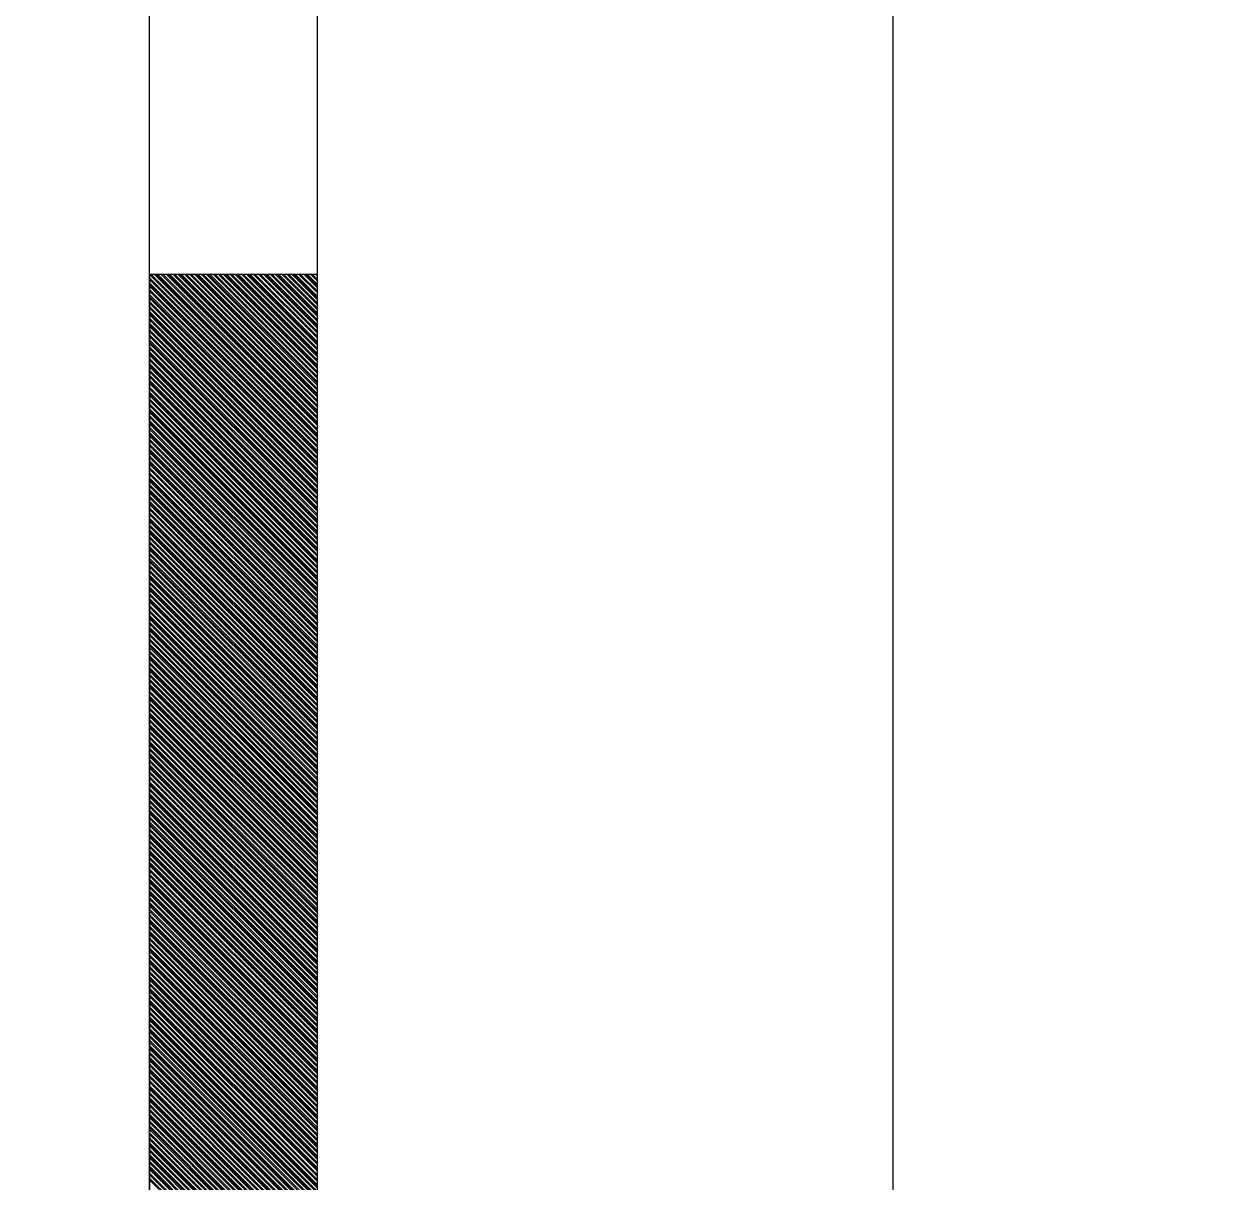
# Model space of a CAD drawing. Extents: x 731854 to 732444, y 4380981 to 4382008.
# Drawn here: x 732092.92 to 732099.99, y 4381895.61 to 4381902.5 of the extents above; entities that cross this region are included whole.
import ezdxf

# ---------------------------------------------------------------- set-up
doc = ezdxf.new("R2010")
doc.units = 0
doc.layers.get('0').update_dxf_attribs({"linetype": 'CONTINUOUS'})

msp = doc.modelspace()

# ---------------------------------------------------------------- linework, layer by layer
at = {"color": 0, "linetype": 'CONTINUOUS'}
for p, q in [((732093.67, 4381881.01), (732093.67, 4381981.01)), ((732093.67, 4381881.01), (732093.67, 4381981.01)), ((732094.67, 4381881.01), (732094.67, 4381981.01)), ((732094.67, 4381881.01), (732094.67, 4381981.01)), ((732094.67, 4381900.01), (732093.67, 4381901.01)), ((732094.67, 4381900.01), (732093.67, 4381901.01)), ((732094.67, 4381899.99), (732093.67, 4381900.99)), ((732094.67, 4381899.99), (732093.67, 4381900.99)), ((732094.67, 4381899.98), (732093.67, 4381900.98)), ((732094.67, 4381899.98), (732093.67, 4381900.98)), ((732094.67, 4381900.02), (732093.68, 4381901.01)), ((732094.67, 4381900.02), (732093.68, 4381901.01)), ((732094.67, 4381900.04), (732093.7, 4381901.01)), ((732094.67, 4381900.04), (732093.7, 4381901.01)), ((732094.67, 4381900.05), (732093.71, 4381901.01)), ((732094.67, 4381900.05), (732093.71, 4381901.01)), ((732094.67, 4381900.06), (732093.72, 4381901.01)), ((732094.67, 4381900.06), (732093.72, 4381901.01)), ((732094.67, 4381900.08), (732093.74, 4381901.01)), ((732094.67, 4381900.08), (732093.74, 4381901.01)), ((732094.67, 4381900.09), (732093.75, 4381901.01)), ((732094.67, 4381900.09), (732093.75, 4381901.01)), ((732094.67, 4381900.11), (732093.77, 4381901.01)), ((732094.67, 4381900.11), (732093.77, 4381901.01)), ((732094.67, 4381900.12), (732093.78, 4381901.01)), ((732094.67, 4381900.12), (732093.78, 4381901.01)), ((732094.67, 4381900.13), (732093.79, 4381901.01)), ((732094.67, 4381900.13), (732093.79, 4381901.01)), ((732094.67, 4381900.15), (732093.81, 4381901.01)), ((732094.67, 4381900.15), (732093.81, 4381901.01)), ((732094.67, 4381900.16), (732093.82, 4381901.01)), ((732094.67, 4381900.16), (732093.82, 4381901.01)), ((732094.67, 4381900.18), (732093.84, 4381901.01)), ((732094.67, 4381900.18), (732093.84, 4381901.01)), ((732094.67, 4381900.19), (732093.85, 4381901.01)), ((732094.67, 4381900.19), (732093.85, 4381901.01)), ((732094.67, 4381900.2), (732093.86, 4381901.01)), ((732094.67, 4381900.2), (732093.86, 4381901.01)), ((732094.67, 4381900.22), (732093.88, 4381901.01)), ((732094.67, 4381900.22), (732093.88, 4381901.01)), ((732094.67, 4381900.23), (732093.89, 4381901.01)), ((732094.67, 4381900.23), (732093.89, 4381901.01)), ((732094.67, 4381900.25), (732093.91, 4381901.01)), ((732094.67, 4381900.25), (732093.91, 4381901.01)), ((732094.67, 4381900.26), (732093.92, 4381901.01)), ((732094.67, 4381900.26), (732093.92, 4381901.01)), ((732094.67, 4381900.28), (732093.94, 4381901.01)), ((732094.67, 4381900.28), (732093.94, 4381901.01)), ((732094.67, 4381900.29), (732093.95, 4381901.01)), ((732094.67, 4381900.29), (732093.95, 4381901.01)), ((732094.67, 4381900.3), (732093.96, 4381901.01)), ((732094.67, 4381900.3), (732093.96, 4381901.01)), ((732094.67, 4381900.32), (732093.98, 4381901.01)), ((732094.67, 4381900.32), (732093.98, 4381901.01)), ((732094.67, 4381900.33), (732093.99, 4381901.01)), ((732094.67, 4381900.33), (732093.99, 4381901.01)), ((732094.67, 4381900.35), (732094.01, 4381901.01)), ((732094.67, 4381900.35), (732094.01, 4381901.01)), ((732094.67, 4381900.36), (732094.02, 4381901.01)), ((732094.67, 4381900.36), (732094.02, 4381901.01)), ((732094.67, 4381900.37), (732094.03, 4381901.01)), ((732094.67, 4381900.37), (732094.03, 4381901.01)), ((732094.67, 4381900.39), (732094.05, 4381901.01)), ((732094.67, 4381900.39), (732094.05, 4381901.01)), ((732094.67, 4381900.4), (732094.06, 4381901.01)), ((732094.67, 4381900.4), (732094.06, 4381901.01)), ((732094.67, 4381900.42), (732094.08, 4381901.01)), ((732094.67, 4381900.42), (732094.08, 4381901.01)), ((732094.67, 4381900.43), (732094.09, 4381901.01)), ((732094.67, 4381900.43), (732094.09, 4381901.01)), ((732094.67, 4381900.45), (732094.11, 4381901.01)), ((732094.67, 4381900.45), (732094.11, 4381901.01)), ((732094.67, 4381900.46), (732094.12, 4381901.01)), ((732094.67, 4381900.46), (732094.12, 4381901.01)), ((732094.67, 4381900.47), (732094.13, 4381901.01)), ((732094.67, 4381900.47), (732094.13, 4381901.01)), ((732094.67, 4381900.49), (732094.15, 4381901.01)), ((732094.67, 4381900.49), (732094.15, 4381901.01)), ((732094.67, 4381900.5), (732094.16, 4381901.01)), ((732094.67, 4381900.5), (732094.16, 4381901.01)), ((732094.67, 4381900.52), (732094.18, 4381901.01)), ((732094.67, 4381900.52), (732094.18, 4381901.01)), ((732094.67, 4381900.53), (732094.19, 4381901.01)), ((732094.67, 4381900.53), (732094.19, 4381901.01)), ((732094.67, 4381900.54), (732094.2, 4381901.01)), ((732094.67, 4381900.54), (732094.2, 4381901.01)), ((732094.67, 4381900.56), (732094.22, 4381901.01)), ((732094.67, 4381900.56), (732094.22, 4381901.01)), ((732094.67, 4381900.57), (732094.23, 4381901.01)), ((732094.67, 4381900.57), (732094.23, 4381901.01)), ((732094.67, 4381900.59), (732094.25, 4381901.01)), ((732094.67, 4381900.59), (732094.25, 4381901.01)), ((732094.67, 4381900.6), (732094.26, 4381901.01)), ((732094.67, 4381900.6), (732094.26, 4381901.01)), ((732094.67, 4381900.61), (732094.27, 4381901.01)), ((732094.67, 4381900.61), (732094.27, 4381901.01)), ((732094.67, 4381900.63), (732094.29, 4381901.01)), ((732094.67, 4381900.63), (732094.29, 4381901.01)), ((732094.67, 4381900.64), (732094.3, 4381901.01)), ((732094.67, 4381900.64), (732094.3, 4381901.01)), ((732094.67, 4381900.66), (732094.32, 4381901.01)), ((732094.67, 4381900.66), (732094.32, 4381901.01)), ((732094.67, 4381900.67), (732094.33, 4381901.01)), ((732094.67, 4381900.67), (732094.33, 4381901.01)), ((732094.67, 4381900.69), (732094.35, 4381901.01)), ((732094.67, 4381900.69), (732094.35, 4381901.01)), ((732094.67, 4381900.7), (732094.36, 4381901.01)), ((732094.67, 4381900.7), (732094.36, 4381901.01)), ((732094.67, 4381900.71), (732094.37, 4381901.01)), ((732094.67, 4381900.71), (732094.37, 4381901.01)), ((732094.67, 4381900.73), (732094.39, 4381901.01)), ((732094.67, 4381900.73), (732094.39, 4381901.01)), ((732094.67, 4381900.74), (732094.4, 4381901.01)), ((732094.67, 4381900.74), (732094.4, 4381901.01)), ((732094.67, 4381900.76), (732094.42, 4381901.01)), ((732094.67, 4381900.76), (732094.42, 4381901.01)), ((732094.67, 4381900.77), (732094.43, 4381901.01)), ((732094.67, 4381900.77), (732094.43, 4381901.01)), ((732094.67, 4381900.78), (732094.44, 4381901.01)), ((732094.67, 4381900.78), (732094.44, 4381901.01)), ((732094.67, 4381900.8), (732094.46, 4381901.01)), ((732094.67, 4381900.8), (732094.46, 4381901.01)), ((732094.67, 4381900.81), (732094.47, 4381901.01)), ((732094.67, 4381900.81), (732094.47, 4381901.01)), ((732094.67, 4381900.83), (732094.49, 4381901.01)), ((732094.67, 4381900.83), (732094.49, 4381901.01)), ((732094.67, 4381900.84), (732094.5, 4381901.01)), ((732094.67, 4381900.84), (732094.5, 4381901.01)), ((732094.67, 4381900.86), (732094.52, 4381901.01)), ((732094.67, 4381900.86), (732094.52, 4381901.01)), ((732094.67, 4381900.87), (732094.53, 4381901.01)), ((732094.67, 4381900.87), (732094.53, 4381901.01)), ((732094.67, 4381900.88), (732094.54, 4381901.01)), ((732094.67, 4381900.88), (732094.54, 4381901.01)), ((732094.67, 4381900.9), (732094.56, 4381901.01)), ((732094.67, 4381900.9), (732094.56, 4381901.01)), ((732094.67, 4381900.91), (732094.57, 4381901.01)), ((732094.67, 4381900.91), (732094.57, 4381901.01)), ((732094.67, 4381900.93), (732094.59, 4381901.01)), ((732094.67, 4381900.93), (732094.59, 4381901.01)), ((732094.67, 4381900.94), (732094.6, 4381901.01)), ((732094.67, 4381900.94), (732094.6, 4381901.01)), ((732094.67, 4381900.95), (732094.61, 4381901.01)), ((732094.67, 4381900.95), (732094.61, 4381901.01)), ((732094.67, 4381900.97), (732094.63, 4381901.01)), ((732094.67, 4381900.97), (732094.63, 4381901.01)), ((732094.67, 4381900.98), (732094.64, 4381901.01)), ((732094.67, 4381900.98), (732094.64, 4381901.01)), ((732094.67, 4381901), (732094.66, 4381901.01)), ((732094.67, 4381901), (732094.66, 4381901.01)), ((732094.67, 4381899.96), (732093.67, 4381900.96)), ((732094.67, 4381899.96), (732093.67, 4381900.96)), ((732094.67, 4381899.95), (732093.67, 4381900.95)), ((732094.67, 4381899.95), (732093.67, 4381900.95)), ((732094.67, 4381899.94), (732093.67, 4381900.94)), ((732094.67, 4381899.94), (732093.67, 4381900.94)), ((732094.67, 4381899.92), (732093.67, 4381900.92)), ((732094.67, 4381899.92), (732093.67, 4381900.92)), ((732094.67, 4381899.91), (732093.67, 4381900.91)), ((732094.67, 4381899.91), (732093.67, 4381900.91)), ((732094.67, 4381899.89), (732093.67, 4381900.89)), ((732094.67, 4381899.89), (732093.67, 4381900.89)), ((732094.67, 4381899.88), (732093.67, 4381900.88)), ((732094.67, 4381899.88), (732093.67, 4381900.88)), ((732094.67, 4381899.87), (732093.67, 4381900.87)), ((732094.67, 4381899.87), (732093.67, 4381900.87)), ((732094.67, 4381899.85), (732093.67, 4381900.85)), ((732094.67, 4381899.85), (732093.67, 4381900.85)), ((732094.67, 4381899.84), (732093.67, 4381900.84)), ((732094.67, 4381899.84), (732093.67, 4381900.84)), ((732094.67, 4381899.82), (732093.67, 4381900.82)), ((732094.67, 4381899.82), (732093.67, 4381900.82)), ((732094.67, 4381899.81), (732093.67, 4381900.81)), ((732094.67, 4381899.81), (732093.67, 4381900.81)), ((732094.67, 4381899.79), (732093.67, 4381900.79)), ((732094.67, 4381899.79), (732093.67, 4381900.79)), ((732094.67, 4381899.78), (732093.67, 4381900.78)), ((732094.67, 4381899.78), (732093.67, 4381900.78)), ((732094.67, 4381899.77), (732093.67, 4381900.77)), ((732094.67, 4381899.77), (732093.67, 4381900.77)), ((732094.67, 4381899.75), (732093.67, 4381900.75)), ((732094.67, 4381899.75), (732093.67, 4381900.75)), ((732094.67, 4381899.74), (732093.67, 4381900.74)), ((732094.67, 4381899.74), (732093.67, 4381900.74)), ((732094.67, 4381899.72), (732093.67, 4381900.72)), ((732094.67, 4381899.72), (732093.67, 4381900.72)), ((732094.67, 4381899.71), (732093.67, 4381900.71)), ((732094.67, 4381899.71), (732093.67, 4381900.71)), ((732094.67, 4381899.7), (732093.67, 4381900.7)), ((732094.67, 4381899.7), (732093.67, 4381900.7)), ((732094.67, 4381899.68), (732093.67, 4381900.68)), ((732094.67, 4381899.68), (732093.67, 4381900.68)), ((732094.67, 4381899.67), (732093.67, 4381900.67)), ((732094.67, 4381899.67), (732093.67, 4381900.67)), ((732094.67, 4381899.65), (732093.67, 4381900.65)), ((732094.67, 4381899.65), (732093.67, 4381900.65)), ((732094.67, 4381899.64), (732093.67, 4381900.64)), ((732094.67, 4381899.64), (732093.67, 4381900.64)), ((732094.67, 4381899.62), (732093.67, 4381900.62)), ((732094.67, 4381899.62), (732093.67, 4381900.62)), ((732094.67, 4381899.61), (732093.67, 4381900.61)), ((732094.67, 4381899.61), (732093.67, 4381900.61)), ((732094.67, 4381899.6), (732093.67, 4381900.6)), ((732094.67, 4381899.6), (732093.67, 4381900.6)), ((732094.67, 4381899.58), (732093.67, 4381900.58)), ((732094.67, 4381899.58), (732093.67, 4381900.58)), ((732094.67, 4381899.57), (732093.67, 4381900.57)), ((732094.67, 4381899.57), (732093.67, 4381900.57)), ((732094.67, 4381899.55), (732093.67, 4381900.55)), ((732094.67, 4381899.55), (732093.67, 4381900.55)), ((732094.67, 4381899.54), (732093.67, 4381900.54)), ((732094.67, 4381899.54), (732093.67, 4381900.54)), ((732094.67, 4381899.53), (732093.67, 4381900.53)), ((732094.67, 4381899.53), (732093.67, 4381900.53)), ((732094.67, 4381899.51), (732093.67, 4381900.51)), ((732094.67, 4381899.51), (732093.67, 4381900.51)), ((732094.67, 4381899.5), (732093.67, 4381900.5)), ((732094.67, 4381899.5), (732093.67, 4381900.5)), ((732094.67, 4381899.48), (732093.67, 4381900.48)), ((732094.67, 4381899.48), (732093.67, 4381900.48)), ((732094.67, 4381899.47), (732093.67, 4381900.47)), ((732094.67, 4381899.47), (732093.67, 4381900.47)), ((732094.67, 4381899.46), (732093.67, 4381900.46)), ((732094.67, 4381899.46), (732093.67, 4381900.46)), ((732094.67, 4381899.44), (732093.67, 4381900.44)), ((732094.67, 4381899.44), (732093.67, 4381900.44)), ((732094.67, 4381899.43), (732093.67, 4381900.43)), ((732094.67, 4381899.43), (732093.67, 4381900.43)), ((732094.67, 4381899.41), (732093.67, 4381900.41)), ((732094.67, 4381899.41), (732093.67, 4381900.41)), ((732094.67, 4381899.4), (732093.67, 4381900.4)), ((732094.67, 4381899.4), (732093.67, 4381900.4)), ((732094.67, 4381899.38), (732093.67, 4381900.38)), ((732094.67, 4381899.38), (732093.67, 4381900.38)), ((732094.67, 4381899.37), (732093.67, 4381900.37)), ((732094.67, 4381899.37), (732093.67, 4381900.37)), ((732094.67, 4381899.36), (732093.67, 4381900.36)), ((732094.67, 4381899.36), (732093.67, 4381900.36)), ((732094.67, 4381899.34), (732093.67, 4381900.34)), ((732094.67, 4381899.34), (732093.67, 4381900.34)), ((732094.67, 4381899.33), (732093.67, 4381900.33)), ((732094.67, 4381899.33), (732093.67, 4381900.33)), ((732094.67, 4381899.31), (732093.67, 4381900.31)), ((732094.67, 4381899.31), (732093.67, 4381900.31)), ((732094.67, 4381899.3), (732093.67, 4381900.3)), ((732094.67, 4381899.3), (732093.67, 4381900.3)), ((732094.67, 4381899.29), (732093.67, 4381900.29)), ((732094.67, 4381899.29), (732093.67, 4381900.29)), ((732094.67, 4381899.27), (732093.67, 4381900.27)), ((732094.67, 4381899.27), (732093.67, 4381900.27)), ((732094.67, 4381899.26), (732093.67, 4381900.26)), ((732094.67, 4381899.26), (732093.67, 4381900.26)), ((732094.67, 4381899.24), (732093.67, 4381900.24)), ((732094.67, 4381899.24), (732093.67, 4381900.24)), ((732094.67, 4381899.23), (732093.67, 4381900.23)), ((732094.67, 4381899.23), (732093.67, 4381900.23)), ((732094.67, 4381899.21), (732093.67, 4381900.21)), ((732094.67, 4381899.21), (732093.67, 4381900.21)), ((732094.67, 4381899.2), (732093.67, 4381900.2)), ((732094.67, 4381899.2), (732093.67, 4381900.2)), ((732094.67, 4381899.19), (732093.67, 4381900.19)), ((732094.67, 4381899.19), (732093.67, 4381900.19)), ((732094.67, 4381899.17), (732093.67, 4381900.17)), ((732094.67, 4381899.17), (732093.67, 4381900.17)), ((732094.67, 4381899.16), (732093.67, 4381900.16)), ((732094.67, 4381899.16), (732093.67, 4381900.16)), ((732094.67, 4381899.14), (732093.67, 4381900.14)), ((732094.67, 4381899.14), (732093.67, 4381900.14)), ((732094.67, 4381899.13), (732093.67, 4381900.13)), ((732094.67, 4381899.13), (732093.67, 4381900.13)), ((732094.67, 4381899.12), (732093.67, 4381900.12)), ((732094.67, 4381899.12), (732093.67, 4381900.12)), ((732094.67, 4381899.1), (732093.67, 4381900.1)), ((732094.67, 4381899.1), (732093.67, 4381900.1)), ((732094.67, 4381899.09), (732093.67, 4381900.09)), ((732094.67, 4381899.09), (732093.67, 4381900.09)), ((732094.67, 4381899.07), (732093.67, 4381900.07)), ((732094.67, 4381899.07), (732093.67, 4381900.07)), ((732094.67, 4381899.06), (732093.67, 4381900.06)), ((732094.67, 4381899.06), (732093.67, 4381900.06)), ((732094.67, 4381899.05), (732093.67, 4381900.05)), ((732094.67, 4381899.05), (732093.67, 4381900.05)), ((732094.67, 4381899.03), (732093.67, 4381900.03)), ((732094.67, 4381899.03), (732093.67, 4381900.03)), ((732094.67, 4381899.02), (732093.67, 4381900.02)), ((732094.67, 4381899.02), (732093.67, 4381900.02)), ((732094.67, 4381899), (732093.67, 4381900)), ((732094.67, 4381899), (732093.67, 4381900)), ((732094.67, 4381898.99), (732093.67, 4381899.99)), ((732094.67, 4381898.99), (732093.67, 4381899.99)), ((732094.67, 4381898.97), (732093.67, 4381899.97)), ((732094.67, 4381898.97), (732093.67, 4381899.97)), ((732094.67, 4381898.96), (732093.67, 4381899.96)), ((732094.67, 4381898.96), (732093.67, 4381899.96)), ((732094.67, 4381898.95), (732093.67, 4381899.95)), ((732094.67, 4381898.95), (732093.67, 4381899.95)), ((732094.67, 4381898.93), (732093.67, 4381899.93)), ((732094.67, 4381898.93), (732093.67, 4381899.93)), ((732094.67, 4381898.92), (732093.67, 4381899.92)), ((732094.67, 4381898.92), (732093.67, 4381899.92)), ((732094.67, 4381898.9), (732093.67, 4381899.9)), ((732094.67, 4381898.9), (732093.67, 4381899.9)), ((732094.67, 4381898.89), (732093.67, 4381899.89)), ((732094.67, 4381898.89), (732093.67, 4381899.89)), ((732094.67, 4381898.88), (732093.67, 4381899.88)), ((732094.67, 4381898.88), (732093.67, 4381899.88)), ((732094.67, 4381898.86), (732093.67, 4381899.86)), ((732094.67, 4381898.86), (732093.67, 4381899.86)), ((732094.67, 4381898.85), (732093.67, 4381899.85)), ((732094.67, 4381898.85), (732093.67, 4381899.85)), ((732094.67, 4381898.83), (732093.67, 4381899.83)), ((732094.67, 4381898.83), (732093.67, 4381899.83)), ((732094.67, 4381898.82), (732093.67, 4381899.82)), ((732094.67, 4381898.82), (732093.67, 4381899.82)), ((732094.67, 4381898.8), (732093.67, 4381899.8)), ((732094.67, 4381898.8), (732093.67, 4381899.8)), ((732094.67, 4381898.79), (732093.67, 4381899.79)), ((732094.67, 4381898.79), (732093.67, 4381899.79)), ((732094.67, 4381898.78), (732093.67, 4381899.78)), ((732094.67, 4381898.78), (732093.67, 4381899.78)), ((732094.67, 4381898.76), (732093.67, 4381899.76)), ((732094.67, 4381898.76), (732093.67, 4381899.76)), ((732094.67, 4381898.75), (732093.67, 4381899.75)), ((732094.67, 4381898.75), (732093.67, 4381899.75)), ((732094.67, 4381898.73), (732093.67, 4381899.73)), ((732094.67, 4381898.73), (732093.67, 4381899.73)), ((732094.67, 4381898.72), (732093.67, 4381899.72)), ((732094.67, 4381898.72), (732093.67, 4381899.72)), ((732094.67, 4381898.71), (732093.67, 4381899.71)), ((732094.67, 4381898.71), (732093.67, 4381899.71)), ((732094.67, 4381898.69), (732093.67, 4381899.69)), ((732094.67, 4381898.69), (732093.67, 4381899.69)), ((732094.67, 4381898.68), (732093.67, 4381899.68)), ((732094.67, 4381898.68), (732093.67, 4381899.68)), ((732094.67, 4381898.66), (732093.67, 4381899.66)), ((732094.67, 4381898.66), (732093.67, 4381899.66)), ((732094.67, 4381898.65), (732093.67, 4381899.65)), ((732094.67, 4381898.65), (732093.67, 4381899.65)), ((732094.67, 4381898.64), (732093.67, 4381899.64)), ((732094.67, 4381898.64), (732093.67, 4381899.64)), ((732094.67, 4381898.62), (732093.67, 4381899.62)), ((732094.67, 4381898.62), (732093.67, 4381899.62)), ((732094.67, 4381898.61), (732093.67, 4381899.61)), ((732094.67, 4381898.61), (732093.67, 4381899.61)), ((732094.67, 4381898.59), (732093.67, 4381899.59)), ((732094.67, 4381898.59), (732093.67, 4381899.59)), ((732094.67, 4381898.58), (732093.67, 4381899.58)), ((732094.67, 4381898.58), (732093.67, 4381899.58)), ((732094.67, 4381898.56), (732093.67, 4381899.56)), ((732094.67, 4381898.56), (732093.67, 4381899.56)), ((732094.67, 4381898.55), (732093.67, 4381899.55)), ((732094.67, 4381898.55), (732093.67, 4381899.55)), ((732094.67, 4381898.54), (732093.67, 4381899.54)), ((732094.67, 4381898.54), (732093.67, 4381899.54)), ((732094.67, 4381898.52), (732093.67, 4381899.52)), ((732094.67, 4381898.52), (732093.67, 4381899.52)), ((732094.67, 4381898.51), (732093.67, 4381899.51)), ((732094.67, 4381898.51), (732093.67, 4381899.51)), ((732094.67, 4381898.49), (732093.67, 4381899.49)), ((732094.67, 4381898.49), (732093.67, 4381899.49)), ((732094.67, 4381898.48), (732093.67, 4381899.48)), ((732094.67, 4381898.48), (732093.67, 4381899.48)), ((732094.67, 4381898.47), (732093.67, 4381899.47)), ((732094.67, 4381898.47), (732093.67, 4381899.47)), ((732094.67, 4381898.45), (732093.67, 4381899.45)), ((732094.67, 4381898.45), (732093.67, 4381899.45)), ((732094.67, 4381898.44), (732093.67, 4381899.44)), ((732094.67, 4381898.44), (732093.67, 4381899.44)), ((732094.67, 4381898.42), (732093.67, 4381899.42)), ((732094.67, 4381898.42), (732093.67, 4381899.42)), ((732094.67, 4381898.41), (732093.67, 4381899.41)), ((732094.67, 4381898.41), (732093.67, 4381899.41)), ((732094.67, 4381898.39), (732093.67, 4381899.39)), ((732094.67, 4381898.39), (732093.67, 4381899.39)), ((732094.67, 4381898.38), (732093.67, 4381899.38)), ((732094.67, 4381898.38), (732093.67, 4381899.38)), ((732094.67, 4381898.37), (732093.67, 4381899.37)), ((732094.67, 4381898.37), (732093.67, 4381899.37)), ((732094.67, 4381898.35), (732093.67, 4381899.35)), ((732094.67, 4381898.35), (732093.67, 4381899.35)), ((732094.67, 4381898.34), (732093.67, 4381899.34)), ((732094.67, 4381898.34), (732093.67, 4381899.34)), ((732094.67, 4381898.32), (732093.67, 4381899.32)), ((732094.67, 4381898.32), (732093.67, 4381899.32)), ((732094.67, 4381898.31), (732093.67, 4381899.31)), ((732094.67, 4381898.31), (732093.67, 4381899.31)), ((732094.67, 4381898.3), (732093.67, 4381899.3)), ((732094.67, 4381898.3), (732093.67, 4381899.3)), ((732094.67, 4381898.28), (732093.67, 4381899.28)), ((732094.67, 4381898.28), (732093.67, 4381899.28)), ((732094.67, 4381898.27), (732093.67, 4381899.27)), ((732094.67, 4381898.27), (732093.67, 4381899.27)), ((732094.67, 4381898.25), (732093.67, 4381899.25)), ((732094.67, 4381898.25), (732093.67, 4381899.25)), ((732094.67, 4381898.24), (732093.67, 4381899.24)), ((732094.67, 4381898.24), (732093.67, 4381899.24)), ((732094.67, 4381898.22), (732093.67, 4381899.22)), ((732094.67, 4381898.22), (732093.67, 4381899.22)), ((732094.67, 4381898.21), (732093.67, 4381899.21)), ((732094.67, 4381898.21), (732093.67, 4381899.21)), ((732094.67, 4381898.2), (732093.67, 4381899.2)), ((732094.67, 4381898.2), (732093.67, 4381899.2)), ((732094.67, 4381898.18), (732093.67, 4381899.18)), ((732094.67, 4381898.18), (732093.67, 4381899.18)), ((732094.67, 4381898.17), (732093.67, 4381899.17)), ((732094.67, 4381898.17), (732093.67, 4381899.17)), ((732094.67, 4381898.15), (732093.67, 4381899.15)), ((732094.67, 4381898.15), (732093.67, 4381899.15)), ((732094.67, 4381898.14), (732093.67, 4381899.14)), ((732094.67, 4381898.14), (732093.67, 4381899.14)), ((732094.67, 4381898.13), (732093.67, 4381899.13)), ((732094.67, 4381898.13), (732093.67, 4381899.13)), ((732094.67, 4381898.11), (732093.67, 4381899.11)), ((732094.67, 4381898.11), (732093.67, 4381899.11)), ((732094.67, 4381898.1), (732093.67, 4381899.1)), ((732094.67, 4381898.1), (732093.67, 4381899.1)), ((732094.67, 4381898.08), (732093.67, 4381899.08)), ((732094.67, 4381898.08), (732093.67, 4381899.08)), ((732094.67, 4381898.07), (732093.67, 4381899.07)), ((732094.67, 4381898.07), (732093.67, 4381899.07)), ((732094.67, 4381898.06), (732093.67, 4381899.06)), ((732094.67, 4381898.06), (732093.67, 4381899.06)), ((732094.67, 4381898.04), (732093.67, 4381899.04)), ((732094.67, 4381898.04), (732093.67, 4381899.04)), ((732094.67, 4381898.03), (732093.67, 4381899.03)), ((732094.67, 4381898.03), (732093.67, 4381899.03)), ((732094.67, 4381898.01), (732093.67, 4381899.01)), ((732094.67, 4381898.01), (732093.67, 4381899.01)), ((732094.67, 4381898), (732093.67, 4381899)), ((732094.67, 4381898), (732093.67, 4381899)), ((732094.67, 4381897.98), (732093.67, 4381898.98)), ((732094.67, 4381897.98), (732093.67, 4381898.98)), ((732094.67, 4381897.97), (732093.67, 4381898.97)), ((732094.67, 4381897.97), (732093.67, 4381898.97)), ((732094.67, 4381897.96), (732093.67, 4381898.96)), ((732094.67, 4381897.96), (732093.67, 4381898.96)), ((732094.67, 4381897.94), (732093.67, 4381898.94)), ((732094.67, 4381897.94), (732093.67, 4381898.94)), ((732094.67, 4381897.93), (732093.67, 4381898.93)), ((732094.67, 4381897.93), (732093.67, 4381898.93)), ((732094.67, 4381897.91), (732093.67, 4381898.91)), ((732094.67, 4381897.91), (732093.67, 4381898.91)), ((732094.67, 4381897.9), (732093.67, 4381898.9)), ((732094.67, 4381897.9), (732093.67, 4381898.9)), ((732094.67, 4381897.89), (732093.67, 4381898.89)), ((732094.67, 4381897.89), (732093.67, 4381898.89)), ((732094.67, 4381897.87), (732093.67, 4381898.87)), ((732094.67, 4381897.87), (732093.67, 4381898.87)), ((732094.67, 4381897.86), (732093.67, 4381898.86)), ((732094.67, 4381897.86), (732093.67, 4381898.86)), ((732094.67, 4381897.84), (732093.67, 4381898.84)), ((732094.67, 4381897.84), (732093.67, 4381898.84)), ((732094.67, 4381897.83), (732093.67, 4381898.83)), ((732094.67, 4381897.83), (732093.67, 4381898.83)), ((732094.67, 4381897.81), (732093.67, 4381898.81)), ((732094.67, 4381897.81), (732093.67, 4381898.81)), ((732094.67, 4381897.8), (732093.67, 4381898.8)), ((732094.67, 4381897.8), (732093.67, 4381898.8)), ((732094.67, 4381897.79), (732093.67, 4381898.79)), ((732094.67, 4381897.79), (732093.67, 4381898.79)), ((732094.67, 4381897.77), (732093.67, 4381898.77)), ((732094.67, 4381897.77), (732093.67, 4381898.77)), ((732094.67, 4381897.76), (732093.67, 4381898.76)), ((732094.67, 4381897.76), (732093.67, 4381898.76)), ((732094.67, 4381897.74), (732093.67, 4381898.74)), ((732094.67, 4381897.74), (732093.67, 4381898.74)), ((732094.67, 4381897.73), (732093.67, 4381898.73)), ((732094.67, 4381897.73), (732093.67, 4381898.73)), ((732094.67, 4381897.72), (732093.67, 4381898.72)), ((732094.67, 4381897.72), (732093.67, 4381898.72)), ((732094.67, 4381897.7), (732093.67, 4381898.7)), ((732094.67, 4381897.7), (732093.67, 4381898.7)), ((732094.67, 4381897.69), (732093.67, 4381898.69)), ((732094.67, 4381897.69), (732093.67, 4381898.69)), ((732094.67, 4381897.67), (732093.67, 4381898.67)), ((732094.67, 4381897.67), (732093.67, 4381898.67)), ((732094.67, 4381897.66), (732093.67, 4381898.66)), ((732094.67, 4381897.66), (732093.67, 4381898.66)), ((732094.67, 4381897.65), (732093.67, 4381898.65)), ((732094.67, 4381897.65), (732093.67, 4381898.65)), ((732094.67, 4381897.63), (732093.67, 4381898.63)), ((732094.67, 4381897.63), (732093.67, 4381898.63)), ((732094.67, 4381897.62), (732093.67, 4381898.62)), ((732094.67, 4381897.62), (732093.67, 4381898.62)), ((732094.67, 4381897.6), (732093.67, 4381898.6)), ((732094.67, 4381897.6), (732093.67, 4381898.6)), ((732094.67, 4381897.59), (732093.67, 4381898.59)), ((732094.67, 4381897.59), (732093.67, 4381898.59)), ((732094.67, 4381897.57), (732093.67, 4381898.57)), ((732094.67, 4381897.57), (732093.67, 4381898.57)), ((732094.67, 4381897.56), (732093.67, 4381898.56)), ((732094.67, 4381897.56), (732093.67, 4381898.56)), ((732094.67, 4381897.55), (732093.67, 4381898.55)), ((732094.67, 4381897.55), (732093.67, 4381898.55)), ((732094.67, 4381897.53), (732093.67, 4381898.53)), ((732094.67, 4381897.53), (732093.67, 4381898.53)), ((732094.67, 4381897.52), (732093.67, 4381898.52)), ((732094.67, 4381897.52), (732093.67, 4381898.52)), ((732094.67, 4381897.5), (732093.67, 4381898.5)), ((732094.67, 4381897.5), (732093.67, 4381898.5)), ((732094.67, 4381897.49), (732093.67, 4381898.49)), ((732094.67, 4381897.49), (732093.67, 4381898.49)), ((732094.67, 4381897.48), (732093.67, 4381898.48)), ((732094.67, 4381897.48), (732093.67, 4381898.48)), ((732094.67, 4381897.46), (732093.67, 4381898.46)), ((732094.67, 4381897.46), (732093.67, 4381898.46)), ((732094.67, 4381897.45), (732093.67, 4381898.45)), ((732094.67, 4381897.45), (732093.67, 4381898.45)), ((732094.67, 4381897.43), (732093.67, 4381898.43)), ((732094.67, 4381897.43), (732093.67, 4381898.43)), ((732094.67, 4381897.42), (732093.67, 4381898.42)), ((732094.67, 4381897.42), (732093.67, 4381898.42)), ((732094.67, 4381897.4), (732093.67, 4381898.4)), ((732094.67, 4381897.4), (732093.67, 4381898.4)), ((732094.67, 4381897.39), (732093.67, 4381898.39)), ((732094.67, 4381897.39), (732093.67, 4381898.39)), ((732094.67, 4381897.38), (732093.67, 4381898.38)), ((732094.67, 4381897.38), (732093.67, 4381898.38)), ((732094.67, 4381897.36), (732093.67, 4381898.36)), ((732094.67, 4381897.36), (732093.67, 4381898.36)), ((732094.67, 4381897.35), (732093.67, 4381898.35)), ((732094.67, 4381897.35), (732093.67, 4381898.35)), ((732094.67, 4381897.33), (732093.67, 4381898.33)), ((732094.67, 4381897.33), (732093.67, 4381898.33)), ((732094.67, 4381897.32), (732093.67, 4381898.32)), ((732094.67, 4381897.32), (732093.67, 4381898.32)), ((732094.67, 4381897.31), (732093.67, 4381898.31)), ((732094.67, 4381897.31), (732093.67, 4381898.31)), ((732094.67, 4381897.29), (732093.67, 4381898.29)), ((732094.67, 4381897.29), (732093.67, 4381898.29)), ((732094.67, 4381897.28), (732093.67, 4381898.28)), ((732094.67, 4381897.28), (732093.67, 4381898.28)), ((732094.67, 4381897.26), (732093.67, 4381898.26)), ((732094.67, 4381897.26), (732093.67, 4381898.26)), ((732094.67, 4381897.25), (732093.67, 4381898.25)), ((732094.67, 4381897.25), (732093.67, 4381898.25)), ((732094.67, 4381897.23), (732093.67, 4381898.23)), ((732094.67, 4381897.23), (732093.67, 4381898.23)), ((732094.67, 4381897.22), (732093.67, 4381898.22)), ((732094.67, 4381897.22), (732093.67, 4381898.22)), ((732094.67, 4381897.21), (732093.67, 4381898.21)), ((732094.67, 4381897.21), (732093.67, 4381898.21)), ((732094.67, 4381897.19), (732093.67, 4381898.19)), ((732094.67, 4381897.19), (732093.67, 4381898.19)), ((732094.67, 4381897.18), (732093.67, 4381898.18)), ((732094.67, 4381897.18), (732093.67, 4381898.18)), ((732094.67, 4381897.16), (732093.67, 4381898.16)), ((732094.67, 4381897.16), (732093.67, 4381898.16)), ((732094.67, 4381897.15), (732093.67, 4381898.15)), ((732094.67, 4381897.15), (732093.67, 4381898.15)), ((732094.67, 4381897.14), (732093.67, 4381898.14)), ((732094.67, 4381897.14), (732093.67, 4381898.14)), ((732094.67, 4381897.12), (732093.67, 4381898.12)), ((732094.67, 4381897.12), (732093.67, 4381898.12)), ((732094.67, 4381897.11), (732093.67, 4381898.11)), ((732094.67, 4381897.11), (732093.67, 4381898.11)), ((732094.67, 4381897.09), (732093.67, 4381898.09)), ((732094.67, 4381897.09), (732093.67, 4381898.09)), ((732094.67, 4381897.08), (732093.67, 4381898.08)), ((732094.67, 4381897.08), (732093.67, 4381898.08)), ((732094.67, 4381897.07), (732093.67, 4381898.07)), ((732094.67, 4381897.07), (732093.67, 4381898.07)), ((732094.67, 4381897.05), (732093.67, 4381898.05)), ((732094.67, 4381897.05), (732093.67, 4381898.05)), ((732094.67, 4381897.04), (732093.67, 4381898.04)), ((732094.67, 4381897.04), (732093.67, 4381898.04)), ((732094.67, 4381897.02), (732093.67, 4381898.02)), ((732094.67, 4381897.02), (732093.67, 4381898.02)), ((732094.67, 4381897.01), (732093.67, 4381898.01)), ((732094.67, 4381897.01), (732093.67, 4381898.01)), ((732094.67, 4381896.99), (732093.67, 4381897.99)), ((732094.67, 4381896.99), (732093.67, 4381897.99)), ((732094.67, 4381896.98), (732093.67, 4381897.98)), ((732094.67, 4381896.98), (732093.67, 4381897.98)), ((732094.67, 4381896.97), (732093.67, 4381897.97)), ((732094.67, 4381896.97), (732093.67, 4381897.97)), ((732094.67, 4381896.95), (732093.67, 4381897.95)), ((732094.67, 4381896.95), (732093.67, 4381897.95)), ((732094.67, 4381896.94), (732093.67, 4381897.94)), ((732094.67, 4381896.94), (732093.67, 4381897.94)), ((732094.67, 4381896.92), (732093.67, 4381897.92)), ((732094.67, 4381896.92), (732093.67, 4381897.92)), ((732094.67, 4381896.91), (732093.67, 4381897.91)), ((732094.67, 4381896.91), (732093.67, 4381897.91)), ((732094.67, 4381896.9), (732093.67, 4381897.9)), ((732094.67, 4381896.9), (732093.67, 4381897.9)), ((732094.67, 4381896.88), (732093.67, 4381897.88)), ((732094.67, 4381896.88), (732093.67, 4381897.88)), ((732094.67, 4381896.87), (732093.67, 4381897.87)), ((732094.67, 4381896.87), (732093.67, 4381897.87)), ((732094.67, 4381896.85), (732093.67, 4381897.85)), ((732094.67, 4381896.85), (732093.67, 4381897.85)), ((732094.67, 4381896.84), (732093.67, 4381897.84)), ((732094.67, 4381896.84), (732093.67, 4381897.84)), ((732094.67, 4381896.82), (732093.67, 4381897.82)), ((732094.67, 4381896.82), (732093.67, 4381897.82)), ((732094.67, 4381896.81), (732093.67, 4381897.81)), ((732094.67, 4381896.81), (732093.67, 4381897.81)), ((732094.67, 4381896.8), (732093.67, 4381897.8)), ((732094.67, 4381896.8), (732093.67, 4381897.8)), ((732094.67, 4381896.78), (732093.67, 4381897.78)), ((732094.67, 4381896.78), (732093.67, 4381897.78)), ((732094.67, 4381896.77), (732093.67, 4381897.77)), ((732094.67, 4381896.77), (732093.67, 4381897.77)), ((732094.67, 4381896.75), (732093.67, 4381897.75)), ((732094.67, 4381896.75), (732093.67, 4381897.75)), ((732094.67, 4381896.74), (732093.67, 4381897.74)), ((732094.67, 4381896.74), (732093.67, 4381897.74)), ((732094.67, 4381896.73), (732093.67, 4381897.73)), ((732094.67, 4381896.73), (732093.67, 4381897.73)), ((732094.67, 4381896.71), (732093.67, 4381897.71)), ((732094.67, 4381896.71), (732093.67, 4381897.71)), ((732094.67, 4381896.7), (732093.67, 4381897.7)), ((732094.67, 4381896.7), (732093.67, 4381897.7)), ((732094.67, 4381896.68), (732093.67, 4381897.68)), ((732094.67, 4381896.68), (732093.67, 4381897.68)), ((732094.67, 4381896.67), (732093.67, 4381897.67)), ((732094.67, 4381896.67), (732093.67, 4381897.67)), ((732094.67, 4381896.66), (732093.67, 4381897.66)), ((732094.67, 4381896.66), (732093.67, 4381897.66)), ((732094.67, 4381896.64), (732093.67, 4381897.64)), ((732094.67, 4381896.64), (732093.67, 4381897.64)), ((732094.67, 4381896.63), (732093.67, 4381897.63)), ((732094.67, 4381896.63), (732093.67, 4381897.63)), ((732094.67, 4381896.61), (732093.67, 4381897.61)), ((732094.67, 4381896.61), (732093.67, 4381897.61)), ((732094.67, 4381896.6), (732093.67, 4381897.6)), ((732094.67, 4381896.6), (732093.67, 4381897.6)), ((732094.67, 4381896.58), (732093.67, 4381897.58)), ((732094.67, 4381896.58), (732093.67, 4381897.58)), ((732094.67, 4381896.57), (732093.67, 4381897.57)), ((732094.67, 4381896.57), (732093.67, 4381897.57)), ((732094.67, 4381896.56), (732093.67, 4381897.56)), ((732094.67, 4381896.56), (732093.67, 4381897.56)), ((732094.67, 4381896.54), (732093.67, 4381897.54)), ((732094.67, 4381896.54), (732093.67, 4381897.54)), ((732094.67, 4381896.53), (732093.67, 4381897.53)), ((732094.67, 4381896.53), (732093.67, 4381897.53)), ((732094.67, 4381896.51), (732093.67, 4381897.51)), ((732094.67, 4381896.51), (732093.67, 4381897.51)), ((732094.67, 4381896.5), (732093.67, 4381897.5)), ((732094.67, 4381896.5), (732093.67, 4381897.5)), ((732094.67, 4381896.49), (732093.67, 4381897.49)), ((732094.67, 4381896.49), (732093.67, 4381897.49)), ((732094.67, 4381896.47), (732093.67, 4381897.47)), ((732094.67, 4381896.47), (732093.67, 4381897.47)), ((732094.67, 4381896.46), (732093.67, 4381897.46)), ((732094.67, 4381896.46), (732093.67, 4381897.46)), ((732094.67, 4381896.44), (732093.67, 4381897.44)), ((732094.67, 4381896.44), (732093.67, 4381897.44)), ((732094.67, 4381896.43), (732093.67, 4381897.43)), ((732094.67, 4381896.43), (732093.67, 4381897.43)), ((732094.67, 4381896.41), (732093.67, 4381897.41)), ((732094.67, 4381896.41), (732093.67, 4381897.41)), ((732094.67, 4381896.4), (732093.67, 4381897.4)), ((732094.67, 4381896.4), (732093.67, 4381897.4)), ((732094.67, 4381896.39), (732093.67, 4381897.39)), ((732094.67, 4381896.39), (732093.67, 4381897.39)), ((732094.67, 4381896.37), (732093.67, 4381897.37)), ((732094.67, 4381896.37), (732093.67, 4381897.37)), ((732094.67, 4381896.36), (732093.67, 4381897.36)), ((732094.67, 4381896.36), (732093.67, 4381897.36)), ((732094.67, 4381896.34), (732093.67, 4381897.34)), ((732094.67, 4381896.34), (732093.67, 4381897.34)), ((732094.67, 4381896.33), (732093.67, 4381897.33)), ((732094.67, 4381896.33), (732093.67, 4381897.33)), ((732094.67, 4381896.32), (732093.67, 4381897.32)), ((732094.67, 4381896.32), (732093.67, 4381897.32)), ((732094.67, 4381896.3), (732093.67, 4381897.3)), ((732094.67, 4381896.3), (732093.67, 4381897.3)), ((732094.67, 4381896.29), (732093.67, 4381897.29)), ((732094.67, 4381896.29), (732093.67, 4381897.29)), ((732094.67, 4381896.27), (732093.67, 4381897.27)), ((732094.67, 4381896.27), (732093.67, 4381897.27)), ((732094.67, 4381896.26), (732093.67, 4381897.26)), ((732094.67, 4381896.26), (732093.67, 4381897.26)), ((732094.67, 4381896.25), (732093.67, 4381897.25)), ((732094.67, 4381896.25), (732093.67, 4381897.25)), ((732094.67, 4381896.23), (732093.67, 4381897.23)), ((732094.67, 4381896.23), (732093.67, 4381897.23)), ((732094.67, 4381896.22), (732093.67, 4381897.22)), ((732094.67, 4381896.22), (732093.67, 4381897.22)), ((732094.67, 4381896.2), (732093.67, 4381897.2)), ((732094.67, 4381896.2), (732093.67, 4381897.2)), ((732094.67, 4381896.19), (732093.67, 4381897.19)), ((732094.67, 4381896.19), (732093.67, 4381897.19)), ((732094.67, 4381896.17), (732093.67, 4381897.17)), ((732094.67, 4381896.17), (732093.67, 4381897.17)), ((732094.67, 4381896.16), (732093.67, 4381897.16)), ((732094.67, 4381896.16), (732093.67, 4381897.16)), ((732094.67, 4381896.15), (732093.67, 4381897.15)), ((732094.67, 4381896.15), (732093.67, 4381897.15)), ((732094.67, 4381896.13), (732093.67, 4381897.13)), ((732094.67, 4381896.13), (732093.67, 4381897.13)), ((732094.67, 4381896.12), (732093.67, 4381897.12)), ((732094.67, 4381896.12), (732093.67, 4381897.12)), ((732094.67, 4381896.1), (732093.67, 4381897.1)), ((732094.67, 4381896.1), (732093.67, 4381897.1)), ((732094.67, 4381896.09), (732093.67, 4381897.09)), ((732094.67, 4381896.09), (732093.67, 4381897.09)), ((732094.67, 4381896.08), (732093.67, 4381897.08)), ((732094.67, 4381896.08), (732093.67, 4381897.08)), ((732094.67, 4381896.06), (732093.67, 4381897.06)), ((732094.67, 4381896.06), (732093.67, 4381897.06)), ((732094.67, 4381896.05), (732093.67, 4381897.05)), ((732094.67, 4381896.05), (732093.67, 4381897.05)), ((732094.67, 4381896.03), (732093.67, 4381897.03)), ((732094.67, 4381896.03), (732093.67, 4381897.03)), ((732094.67, 4381896.02), (732093.67, 4381897.02)), ((732094.67, 4381896.02), (732093.67, 4381897.02)), ((732094.67, 4381896), (732093.67, 4381897)), ((732094.67, 4381896), (732093.67, 4381897)), ((732094.67, 4381895.99), (732093.67, 4381896.99)), ((732094.67, 4381895.99), (732093.67, 4381896.99)), ((732094.67, 4381895.98), (732093.67, 4381896.98)), ((732094.67, 4381895.98), (732093.67, 4381896.98)), ((732094.67, 4381895.96), (732093.67, 4381896.96)), ((732094.67, 4381895.96), (732093.67, 4381896.96)), ((732094.67, 4381895.95), (732093.67, 4381896.95)), ((732094.67, 4381895.95), (732093.67, 4381896.95)), ((732094.67, 4381895.93), (732093.67, 4381896.93)), ((732094.67, 4381895.93), (732093.67, 4381896.93)), ((732094.67, 4381895.92), (732093.67, 4381896.92)), ((732094.67, 4381895.92), (732093.67, 4381896.92)), ((732094.67, 4381895.91), (732093.67, 4381896.91)), ((732094.67, 4381895.91), (732093.67, 4381896.91)), ((732094.67, 4381895.89), (732093.67, 4381896.89)), ((732094.67, 4381895.89), (732093.67, 4381896.89)), ((732094.67, 4381895.88), (732093.67, 4381896.88)), ((732094.67, 4381895.88), (732093.67, 4381896.88)), ((732094.67, 4381895.86), (732093.67, 4381896.86)), ((732094.67, 4381895.86), (732093.67, 4381896.86)), ((732094.67, 4381895.85), (732093.67, 4381896.85)), ((732094.67, 4381895.85), (732093.67, 4381896.85)), ((732094.67, 4381895.83), (732093.67, 4381896.83)), ((732094.67, 4381895.83), (732093.67, 4381896.83)), ((732094.67, 4381895.82), (732093.67, 4381896.82)), ((732094.67, 4381895.82), (732093.67, 4381896.82)), ((732094.67, 4381895.81), (732093.67, 4381896.81)), ((732094.67, 4381895.81), (732093.67, 4381896.81)), ((732094.67, 4381895.79), (732093.67, 4381896.79)), ((732094.67, 4381895.79), (732093.67, 4381896.79)), ((732094.67, 4381895.78), (732093.67, 4381896.78)), ((732094.67, 4381895.78), (732093.67, 4381896.78)), ((732094.67, 4381895.76), (732093.67, 4381896.76)), ((732094.67, 4381895.76), (732093.67, 4381896.76)), ((732094.67, 4381895.75), (732093.67, 4381896.75)), ((732094.67, 4381895.75), (732093.67, 4381896.75)), ((732094.67, 4381895.74), (732093.67, 4381896.74)), ((732094.67, 4381895.74), (732093.67, 4381896.74)), ((732094.67, 4381895.72), (732093.67, 4381896.72)), ((732094.67, 4381895.72), (732093.67, 4381896.72)), ((732094.67, 4381895.71), (732093.67, 4381896.71)), ((732094.67, 4381895.71), (732093.67, 4381896.71)), ((732094.67, 4381895.69), (732093.67, 4381896.69)), ((732094.67, 4381895.69), (732093.67, 4381896.69)), ((732094.67, 4381895.68), (732093.67, 4381896.68)), ((732094.67, 4381895.68), (732093.67, 4381896.68)), ((732094.67, 4381895.67), (732093.67, 4381896.67)), ((732094.67, 4381895.67), (732093.67, 4381896.67)), ((732094.67, 4381895.65), (732093.67, 4381896.65)), ((732094.67, 4381895.65), (732093.67, 4381896.65)), ((732094.67, 4381895.64), (732093.67, 4381896.64)), ((732094.67, 4381895.64), (732093.67, 4381896.64)), ((732094.67, 4381895.62), (732093.67, 4381896.62)), ((732094.67, 4381895.62), (732093.67, 4381896.62)), ((732094.67, 4381895.61), (732093.67, 4381896.61)), ((732094.67, 4381895.61), (732093.67, 4381896.61)), ((732094.67, 4381895.59), (732093.67, 4381896.59)), ((732094.67, 4381895.59), (732093.67, 4381896.59)), ((732094.67, 4381895.58), (732093.67, 4381896.58)), ((732094.67, 4381895.58), (732093.67, 4381896.58)), ((732094.67, 4381895.57), (732093.67, 4381896.57)), ((732094.67, 4381895.57), (732093.67, 4381896.57)), ((732094.67, 4381895.55), (732093.67, 4381896.55)), ((732094.67, 4381895.55), (732093.67, 4381896.55)), ((732094.67, 4381895.54), (732093.67, 4381896.54)), ((732094.67, 4381895.54), (732093.67, 4381896.54)), ((732094.67, 4381895.52), (732093.67, 4381896.52)), ((732094.67, 4381895.52), (732093.67, 4381896.52)), ((732094.67, 4381895.51), (732093.67, 4381896.51)), ((732094.67, 4381895.51), (732093.67, 4381896.51)), ((732094.67, 4381895.5), (732093.67, 4381896.5)), ((732094.67, 4381895.5), (732093.67, 4381896.5)), ((732094.67, 4381895.48), (732093.67, 4381896.48)), ((732094.67, 4381895.48), (732093.67, 4381896.48)), ((732094.67, 4381895.47), (732093.67, 4381896.47)), ((732094.67, 4381895.47), (732093.67, 4381896.47)), ((732094.67, 4381895.45), (732093.67, 4381896.45)), ((732094.67, 4381895.45), (732093.67, 4381896.45)), ((732094.67, 4381895.44), (732093.67, 4381896.44)), ((732094.67, 4381895.44), (732093.67, 4381896.44)), ((732094.67, 4381895.42), (732093.67, 4381896.42)), ((732094.67, 4381895.42), (732093.67, 4381896.42)), ((732094.67, 4381895.41), (732093.67, 4381896.41)), ((732094.67, 4381895.41), (732093.67, 4381896.41)), ((732094.67, 4381895.4), (732093.67, 4381896.4)), ((732094.67, 4381895.4), (732093.67, 4381896.4)), ((732094.67, 4381895.38), (732093.67, 4381896.38)), ((732094.67, 4381895.38), (732093.67, 4381896.38)), ((732094.67, 4381895.37), (732093.67, 4381896.37)), ((732094.67, 4381895.37), (732093.67, 4381896.37)), ((732094.67, 4381895.35), (732093.67, 4381896.35)), ((732094.67, 4381895.35), (732093.67, 4381896.35)), ((732094.67, 4381895.34), (732093.67, 4381896.34)), ((732094.67, 4381895.34), (732093.67, 4381896.34)), ((732094.67, 4381895.33), (732093.67, 4381896.33)), ((732094.67, 4381895.33), (732093.67, 4381896.33)), ((732094.67, 4381895.31), (732093.67, 4381896.31)), ((732094.67, 4381895.31), (732093.67, 4381896.31)), ((732094.67, 4381895.3), (732093.67, 4381896.3)), ((732094.67, 4381895.3), (732093.67, 4381896.3)), ((732094.67, 4381895.28), (732093.67, 4381896.28)), ((732094.67, 4381895.28), (732093.67, 4381896.28)), ((732094.67, 4381895.27), (732093.67, 4381896.27)), ((732094.67, 4381895.27), (732093.67, 4381896.27)), ((732094.67, 4381895.26), (732093.67, 4381896.26)), ((732094.67, 4381895.26), (732093.67, 4381896.26)), ((732094.67, 4381895.24), (732093.67, 4381896.24)), ((732094.67, 4381895.24), (732093.67, 4381896.24)), ((732094.67, 4381895.23), (732093.67, 4381896.23)), ((732094.67, 4381895.23), (732093.67, 4381896.23)), ((732094.67, 4381895.21), (732093.67, 4381896.21)), ((732094.67, 4381895.21), (732093.67, 4381896.21)), ((732094.67, 4381895.2), (732093.67, 4381896.2)), ((732094.67, 4381895.2), (732093.67, 4381896.2)), ((732094.67, 4381895.18), (732093.67, 4381896.18)), ((732094.67, 4381895.18), (732093.67, 4381896.18)), ((732094.67, 4381895.17), (732093.67, 4381896.17)), ((732094.67, 4381895.17), (732093.67, 4381896.17)), ((732094.67, 4381895.16), (732093.67, 4381896.16)), ((732094.67, 4381895.16), (732093.67, 4381896.16)), ((732094.67, 4381895.14), (732093.67, 4381896.14)), ((732094.67, 4381895.14), (732093.67, 4381896.14)), ((732094.67, 4381895.13), (732093.67, 4381896.13)), ((732094.67, 4381895.13), (732093.67, 4381896.13)), ((732094.67, 4381895.11), (732093.67, 4381896.11)), ((732094.67, 4381895.11), (732093.67, 4381896.11)), ((732094.67, 4381895.1), (732093.67, 4381896.1)), ((732094.67, 4381895.1), (732093.67, 4381896.1)), ((732094.67, 4381895.09), (732093.67, 4381896.09)), ((732094.67, 4381895.09), (732093.67, 4381896.09)), ((732094.67, 4381895.07), (732093.67, 4381896.07)), ((732094.67, 4381895.07), (732093.67, 4381896.07)), ((732094.67, 4381895.06), (732093.67, 4381896.06)), ((732094.67, 4381895.06), (732093.67, 4381896.06)), ((732094.67, 4381895.04), (732093.67, 4381896.04)), ((732094.67, 4381895.04), (732093.67, 4381896.04)), ((732094.67, 4381895.03), (732093.67, 4381896.03)), ((732094.67, 4381895.03), (732093.67, 4381896.03)), ((732094.67, 4381895.01), (732093.67, 4381896.01)), ((732094.67, 4381895.01), (732093.67, 4381896.01)), ((732094.67, 4381895), (732093.67, 4381896)), ((732094.67, 4381895), (732093.67, 4381896)), ((732094.67, 4381894.99), (732093.67, 4381895.99)), ((732094.67, 4381894.99), (732093.67, 4381895.99)), ((732094.67, 4381894.97), (732093.67, 4381895.97)), ((732094.67, 4381894.97), (732093.67, 4381895.97)), ((732094.67, 4381894.96), (732093.67, 4381895.96)), ((732094.67, 4381894.96), (732093.67, 4381895.96)), ((732094.67, 4381894.94), (732093.67, 4381895.94)), ((732094.67, 4381894.94), (732093.67, 4381895.94)), ((732094.67, 4381894.93), (732093.67, 4381895.93)), ((732094.67, 4381894.93), (732093.67, 4381895.93)), ((732094.67, 4381894.92), (732093.67, 4381895.92)), ((732094.67, 4381894.92), (732093.67, 4381895.92)), ((732094.67, 4381894.9), (732093.67, 4381895.9)), ((732094.67, 4381894.9), (732093.67, 4381895.9)), ((732094.67, 4381894.89), (732093.67, 4381895.89)), ((732094.67, 4381894.89), (732093.67, 4381895.89)), ((732094.67, 4381894.87), (732093.67, 4381895.87)), ((732094.67, 4381894.87), (732093.67, 4381895.87)), ((732094.67, 4381894.86), (732093.67, 4381895.86)), ((732094.67, 4381894.86), (732093.67, 4381895.86)), ((732094.67, 4381894.84), (732093.67, 4381895.84)), ((732094.67, 4381894.84), (732093.67, 4381895.84)), ((732094.67, 4381894.83), (732093.67, 4381895.83)), ((732094.67, 4381894.83), (732093.67, 4381895.83)), ((732094.67, 4381894.82), (732093.67, 4381895.82)), ((732094.67, 4381894.82), (732093.67, 4381895.82)), ((732094.67, 4381894.8), (732093.67, 4381895.8)), ((732094.67, 4381894.8), (732093.67, 4381895.8)), ((732094.67, 4381894.79), (732093.67, 4381895.79)), ((732094.67, 4381894.79), (732093.67, 4381895.79)), ((732094.67, 4381894.77), (732093.67, 4381895.77)), ((732094.67, 4381894.77), (732093.67, 4381895.77)), ((732094.67, 4381894.76), (732093.67, 4381895.76)), ((732094.67, 4381894.76), (732093.67, 4381895.76)), ((732094.67, 4381894.75), (732093.67, 4381895.75)), ((732094.67, 4381894.75), (732093.67, 4381895.75)), ((732094.67, 4381894.73), (732093.67, 4381895.73)), ((732094.67, 4381894.73), (732093.67, 4381895.73)), ((732094.67, 4381894.72), (732093.67, 4381895.72)), ((732094.67, 4381894.72), (732093.67, 4381895.72)), ((732094.67, 4381894.7), (732093.67, 4381895.7)), ((732094.67, 4381894.7), (732093.67, 4381895.7)), ((732094.67, 4381894.69), (732093.67, 4381895.69)), ((732094.67, 4381894.69), (732093.67, 4381895.69)), ((732094.67, 4381894.68), (732093.67, 4381895.68)), ((732094.67, 4381894.68), (732093.67, 4381895.68)), ((732094.67, 4381894.66), (732093.67, 4381895.66)), ((732094.67, 4381894.66), (732093.67, 4381895.66)), ((732094.67, 4381894.65), (732093.67, 4381895.65)), ((732094.67, 4381894.65), (732093.67, 4381895.65)), ((732094.67, 4381894.63), (732093.67, 4381895.63)), ((732094.67, 4381894.63), (732093.67, 4381895.63)), ((732094.67, 4381894.62), (732093.67, 4381895.62)), ((732094.67, 4381894.62), (732093.67, 4381895.62))]:
    msp.add_line(p, q, dxfattribs=at)
msp.add_lwpolyline([(732094.67, 4381891.01), (732094.67, 4381901.01), (732093.67, 4381901.01), (732093.67, 4381891.01)], close=True, dxfattribs=at)
msp.add_lwpolyline([(732094.67, 4381891.01), (732094.67, 4381901.01), (732093.67, 4381901.01), (732093.67, 4381891.01)], close=True, dxfattribs=at)

# ---------------------------------------------------------------- meshes
mesh = msp.add_polyface(dxfattribs=at)
corners = [(732162.5, 4380981), (731854.5, 4382007.5), (732444, 4380981), (732444, 4382007.5), (731854.5, 4380981)]
mesh.append_faces([[corners[k] for k in face] for face in [(0, 1, 4), (1, 0, 2, 3)]], dxfattribs={"vtx0": -1, "color": 0})
mesh = msp.add_polyface(dxfattribs=at)
corners = [(732145.58, 4381821), (732145.58, 4382001.5), (731864.5, 4382001.5), (731864.5, 4381821)]
mesh.append_faces([[corners[k] for k in face] for face in [(0, 1, 2, 3)]], dxfattribs={"color": 0})
mesh = msp.add_polyface(dxfattribs=at)
corners = [(732098.1, 4381828.19), (732098.1, 4381994.66), (732088.23, 4381994.66), (732088.23, 4381828.19)]
mesh.append_faces([[corners[k] for k in face] for face in [(0, 1, 2, 3)]], dxfattribs={"color": 0})

doc.saveas('drawing.dxf')
